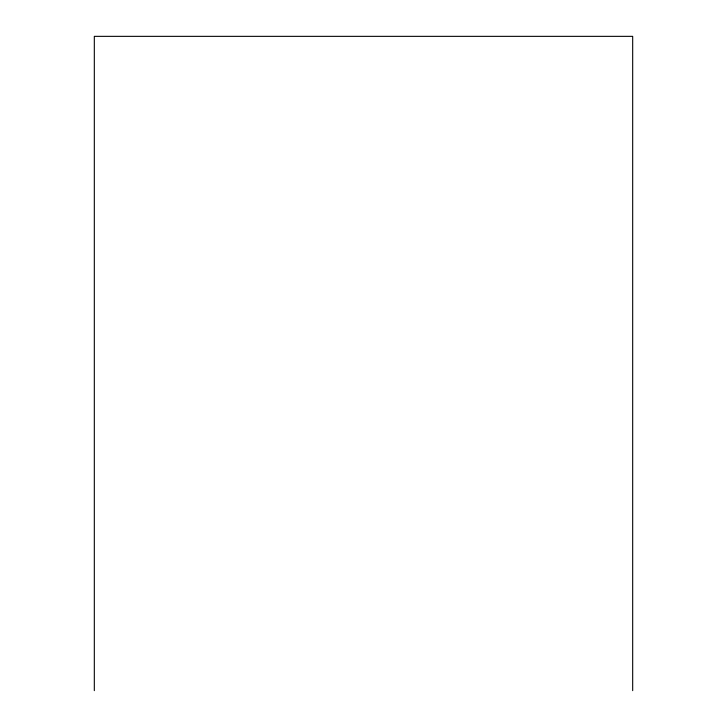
<?xml version="1.0" encoding="UTF-8"?>
<svg xmlns="http://www.w3.org/2000/svg" width="727" height="727" viewBox="0 0 727 727"><rect width="100%" height="100%" fill="white"/><g stroke="black" fill="none" stroke-linecap="round" stroke-linejoin="round"><path stroke-width="1.09" d="M632.681 690.65L632.681 36.35L94.319 36.35L94.319 690.65"/></g></svg>
